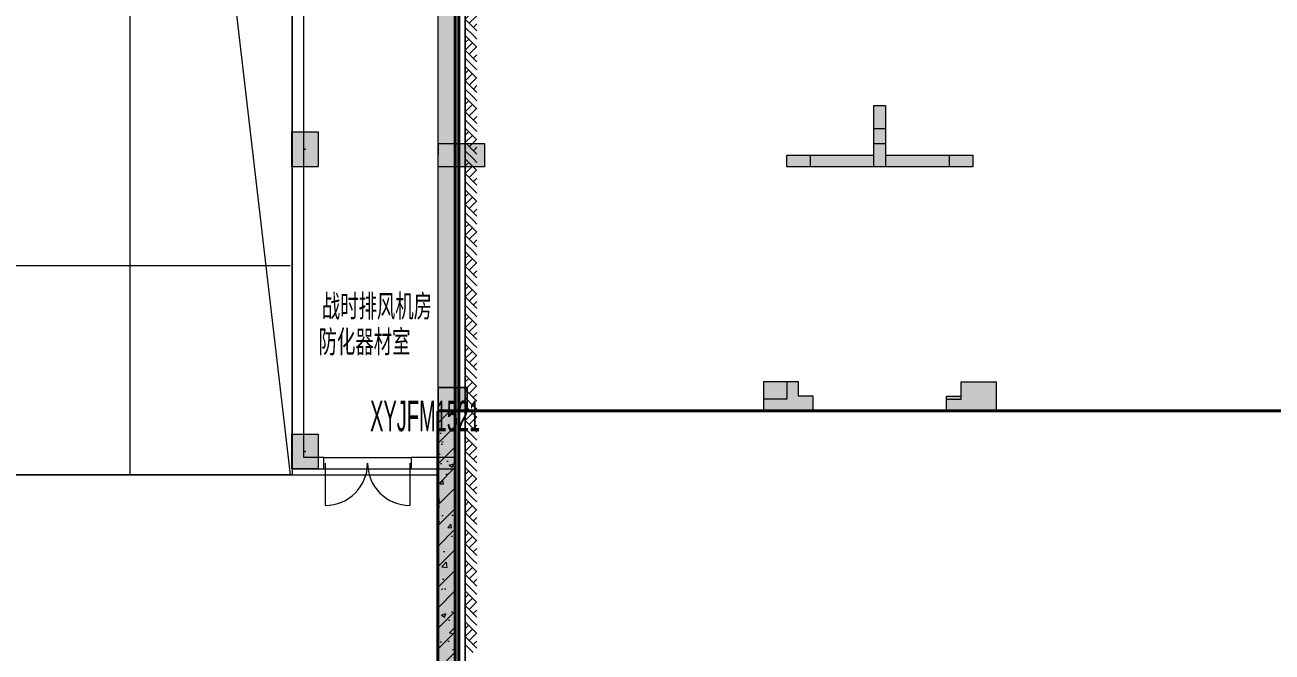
# Model space of a CAD drawing. Extents: x -264757 to 1033689, y 4049843 to 4347093.
# Drawn here: x -31994 to -10533, y 4148758 to 4159546 of the extents above; entities that cross this region are included whole.
import ezdxf

# ---------------------------------------------------------------- set-up
doc = ezdxf.new("R2010")
doc.units = 0
doc.header["$LTSCALE"] = 1000
doc.header["$MEASUREMENT"] = 0
doc.linetypes.add('DASH', pattern=[0.35, 0.25, -0.1])
doc.layers.add('AX-01DK-PB01$0$AX-03CK-02-PB01$0$AX-03CK-02-PB01$0$人防$0$人防$0$DOOR_FIRE_TEXT', color=8, linetype='Continuous')
doc.layers.add('无关图层', color=8, linetype='Continuous', lineweight=0)
doc.layers.add('车位归属楼栋范围线', color=7, linetype='Continuous', true_color=0x19e6c7)
doc.styles.add('AX-01DK-PB01$0$AX-03CK-02-PB01$0$AX-03CK-02-PB01$0$_TCH_DIM', font='SIMPLEX', dxfattribs={"bigfont": 'GBCBIG'})
doc.styles.add('AX-01DK-PB01$0$AX-03CK-02-PB01$0$AX-03CK-02-PB01$0$人防$0$人防$0$_TCH_DIM', font='$ GAD E', dxfattribs={"width": 0.7, "bigfont": '$ GAD C'})

# ---------------------------------------------------------------- blocks, each defined once
blk = doc.blocks.new('AX-01DK-PB01$1$$LinePat$素土夯实')
at = {"layer": '无关图层'}
for p, q in [((0, -210), (210, 0)), ((120, -300), (420, 0)), ((420, 0), (608, -188)), ((495, -300), (795, 0)), ((615, 0), (705, -90)), ((210, -210), (300, -300)), ((315, -105), (502, -293)), ((705, -300), (795, -210))]:
    blk.add_line(p, q, dxfattribs=at)
blk = doc.blocks.new('SX-CK-PB001-WNC$1$20211103.13313578')
at = {"layer": '无关图层'}
h = blk.add_hatch(color=256, dxfattribs=at)
h.dxf.hatch_style = 1
h.paths.add_polyline_path([(0, 600), (450, 600), (450, 0), (0, 0)])
blk.add_lwpolyline([(0, 600), (450, 600), (450, 0), (0, 0)], close=True, dxfattribs=at)
blk.add_point((225, 300), dxfattribs=at)
blk = doc.blocks.new('AX-01DK-PB01$0$AX-03CK-02-PB01$0$AX-03CK-02-PB01$0$人防$0$人防$0$$DorLib2D$00000004')
at = {"layer": '无关图层'}
for p, q in [((-0.485, 0), (-0.485, 0.485)), ((0.485, 0), (0.485, 0.485))]:
    blk.add_line(p, q, dxfattribs=at)
at = {"layer": '无关图层', "lineweight": 13}
for centre, start, end in [((-0.485, 0), 0, 90), ((0.485, 0), 90, 180)]:
    blk.add_arc(centre, 0.485, start, end, dxfattribs=at)

msp = doc.modelspace()

# ---------------------------------------------------------------- hatches: boundary and pattern name
at = {"layer": '无关图层'}
h = msp.add_hatch(dxfattribs=at)
h.set_pattern_fill('ARMORED', color=256, scale=100)
h.set_pattern_definition([(50, (-1094319.67, 3769420.53), (358.63009, -31.37607), [37.5, -412.5]), (355, (-1094319.67, 3769420.53), (-69.37567, 376.09607), [30, -330]), (100.4514, (-1094289.8, 3769417.9), (289.25469, 344.71977), [31.8701, -350.57106]), (46.1842, (-1094319.67, 3769520.53), (533.62052, -82.7595), [56.25, -618.75]), (96.6356, (-1094275.2, 3769513.63), (467.33135, 487.05894), [47.80514, -525.8565]), (351.1842, (-1094319.67, 3769520.5), (467.33097, 487.0593), [45, -495]), (21, (-1094269.67, 3769495.53), (298.453526, -201.309445), [37.5, -412.5]), (326, (-1094269.67, 3769495.53), (121.65767, 362.57502), [30, -330]), (71.4514, (-1094244.8, 3769478.75), (420.11131, 161.26525), [31.8701, -350.57106]), (37.5, (-1094319.67, 3769420.53), (6.079928, 166.446927), [0, -326, 0, -335, 0, -331.25]), (7.5, (-1094319.67, 3769420.53), (131.53477, 197.205856), [0, -191, 0, -318.5, 0, -126.25]), (327.5, (-1094431.17, 3769420.53), (266.911218, -11.277436), [0, -125, 0, -390, 0, -517.5]), (317.5, (-1094481.17, 3769420.53), (291.593085, 50.05249), [0, -162.5, 0, -259, 0, -367.5]), (45, (-1094319.67, 3769420.53), (-176.776695, 176.776695), [])])
h.paths.add_polyline_path([(-24883.6, 4165408), (-24583.6, 4165408), (-24583.3, 4152908), (-24883.3, 4152908)])
for points in [[(-24889.6, 4162443.4), (-24889.6, 4139854.3), (-24589.6, 4139854.3), (-24589.6, 4162443.4)], [(-17383.1, 4157758), (-17383.1, 4158158), (-17183.1, 4158158), (-17183.1, 4157758)], [(-24883.3, 4157508), (-24083.1, 4157508), (-24083.1, 4157108), (-24883.3, 4157108)], [(-17383.1, 4157508), (-17183.1, 4157508), (-17183.1, 4157108), (-17383.1, 4157108)], [(-18483.1, 4157108), (-18883.1, 4157108), (-18883.1, 4157308), (-18483.1, 4157308)], [(-16083.1, 4157308), (-15683.1, 4157308), (-15683.1, 4157108), (-16083.1, 4157108)], [(-24383.4, 4152908), (-24883.4, 4152908), (-24883.4, 4153308), (-24383.4, 4153308)], [(-24383.1, 4152908), (-24883.1, 4152908), (-24883.1, 4153308), (-24383.1, 4153308)], [(-18432.7, 4152908), (-18432.7, 4153158), (-18682.7, 4153158), (-18682.7, 4153408), (-18882.7, 4153408), (-19282.7, 4153408), (-19282.7, 4152908), (-18882.7, 4152908)], [(-16133.1, 4152908), (-16133.1, 4153158), (-15883.1, 4153158), (-15883.1, 4153408), (-15683.1, 4153408), (-15283.1, 4153408), (-15283.1, 4152908), (-15683.1, 4152908)]]:
    msp.add_hatch(color=256, dxfattribs=at).paths.add_polyline_path(points)
h = msp.add_hatch(color=256, dxfattribs=at)
h.dxf.hatch_style = 1
h.paths.add_polyline_path([(-18883.1, 4157308), (-17383.1, 4157308), (-17383.1, 4158158), (-17183.1, 4158158), (-17183.1, 4157308), (-15683.1, 4157308), (-15683.1, 4157108), (-18883.1, 4157108)])
h = msp.add_hatch(color=256, dxfattribs=at)
h.dxf.hatch_style = 1
h.paths.add_polyline_path([(-24880.2, 4157508), (-24633.3, 4157508), (-24083.1, 4157508), (-24083.1, 4157108), (-24883.3, 4157108)])
h = msp.add_hatch(color=256, dxfattribs=at)
h.dxf.hatch_style = 1
h.paths.add_polyline_path([(-24633, 4153308), (-24883.1, 4153308), (-24883.4, 4152908), (-24383.1, 4152908), (-24383.1, 4153308), (-24633.3, 4153308)])
h = msp.add_hatch(color=256, dxfattribs=at)
h.dxf.hatch_style = 1
h.paths.add_polyline_path([(-18432.7, 4152908), (-18432.7, 4153158), (-18682.7, 4153158), (-18682.7, 4153408), (-18882.7, 4153408), (-18882.7, 4153108), (-19282.7, 4153108), (-19282.7, 4152908), (-18882.7, 4152908)])
h = msp.add_hatch(color=256, dxfattribs=at)
h.dxf.hatch_style = 1
h.paths.add_polyline_path([(-16133.1, 4152908), (-16133.1, 4153108), (-15883.1, 4153108), (-15883.1, 4153408), (-15683.1, 4153408), (-15283.1, 4153408), (-15283.1, 4152908), (-15683.1, 4152908)])
h = msp.add_hatch(dxfattribs=at)
h.set_pattern_fill('钢筋混凝土', color=256, scale=100)
h.set_pattern_definition([(45, (-4e-05, 0.0001), (-176.776695, 176.776695), []), (50, (-4e-05, 0.0001), (717.26018, -62.752135), [75, -825]), (355, (-4e-05, 0.0001), (-138.75133, 752.19213), [60, -660]), (100.4514, (59.8, -5.2), (578.50938, 689.43954), [63.74019, -701.14211]), (46.1842, (-4e-05, 200), (1067.24105, -165.51901), [112.5, -1237.5]), (96.6356, (88.9, 186.2), (934.6627, 974.11787), [95.6103, -1051.713]), (351.1842, (-4e-05, 200), (934.66195, 974.1186), [90, -990]), (21, (100, 150), (596.90705, -402.61889), [75, -825]), (326, (100, 150), (243.31533, 725.15005), [60, -660]), (71.4514, (149.74, 116.45), (840.22263, 322.5305), [63.74019, -701.14211]), (37.5, (-4e-05, 0.0001), (12.159855, 332.893854), [0, -652, 0, -670, 0, -662.5]), (7.5, (-4e-05, 0.0001), (263.069537, 394.411712), [0, -382, 0, -637, 0, -252.5]), (327.5, (-223, 0.0001), (533.822436, -22.554872), [0, -250, 0, -780, 0, -1035]), (317.5, (-323, 0.0001), (583.18617, 100.10498), [0, -325, 0, -518, 0, -735])])
h.paths.add_polyline_path([(-24889.6, 4137408), (-24889.6, 4152908), (-24589.6, 4152908), (-24589.6, 4137408)])

# ---------------------------------------------------------------- linework, layer by layer
for p, q in [((-30182.9, 4151808), (-30182.9, 4175406.7, 0)), ((-30182.9, 4175406.7), (-27432.9, 4151808)), ((-27397.2, 4167464), (-27397.6, 4151808)), ((-24889.6, 4162443.4), (-24889.6, 4139854.3)), ((-24589.6, 4162443.4), (-24589.6, 4139854.3)), ((-24540.8, 4132943.1), (-24537.1, 4162138.7)), ((-24527.1, 4162128.7), (-24530.8, 4132933.1)), ((-24517.1, 4162118.7), (-24520.8, 4132923.1)), ((-24420.8, 4132823.1), (-24417.2, 4162018.7)), ((-24417.2, 4162018.7), (-24420.8, 4132823.1)), ((-27397.4, 4151908), (-27397, 4160078.6)), ((-27197.4, 4152108), (-27197, 4160078.6)), ((-32932.9, 4155408), (-27432.9, 4155408)), ((-26848.7, 4152108), (-27197.4, 4152108)), ((-26848.7, 4151908), (-26848.7, 4152108)), ((-26848.7, 4152108), (-25348.7, 4152108)), ((-24604.7, 4152108), (-25348.7, 4152108)), ((-25348.7, 4152108), (-25348.7, 4151908)), ((-24604.7, 4151908), (-24604.7, 4152108)), ((-27397.6, 4151808), (-32932.9, 4151808)), ((-32932.9, 4151808), (-24883.6, 4151808)), ((-27397.4, 4151908), (-26848.7, 4151908)), ((-26848.7, 4151908), (-25348.7, 4151908)), ((-25348.7, 4151908), (-24604.7, 4151908))]:
    msp.add_line(p, q, dxfattribs=at)
for points in [[(-24883.6, 4165408), (-24583.6, 4165408), (-24583.3, 4152908), (-24883.3, 4152908)], [(-18883.1, 4157308), (-17383.1, 4157308), (-17383.1, 4158158), (-17183.1, 4158158), (-17183.1, 4157308), (-15683.1, 4157308), (-15683.1, 4157108), (-18883.1, 4157108)], [(-17383.1, 4157758), (-17383.1, 4158158), (-17183.1, 4158158), (-17183.1, 4157758)], [(-24880.2, 4157508), (-24633.3, 4157508), (-24633.3, 4157508), (-24083.1, 4157508), (-24083.1, 4157108), (-24883.3, 4157108)], [(-24883.3, 4157508), (-24083.1, 4157508), (-24083.1, 4157108), (-24883.3, 4157108)], [(-17383.1, 4157508), (-17183.1, 4157508), (-17183.1, 4157108), (-17383.1, 4157108)], [(-18483.1, 4157108), (-18883.1, 4157108), (-18883.1, 4157308), (-18483.1, 4157308)], [(-16083.1, 4157308), (-15683.1, 4157308), (-15683.1, 4157108), (-16083.1, 4157108)], [(-24383.1, 4152908), (-24383.1, 4153308), (-24633.3, 4153308), (-24633, 4153308), (-24883.1, 4153308), (-24883.4, 4152908)], [(-24383.4, 4152908), (-24883.4, 4152908), (-24883.4, 4153308), (-24383.4, 4153308)], [(-24383.1, 4152908), (-24883.1, 4152908), (-24883.1, 4153308), (-24383.1, 4153308)], [(-18432.7, 4152908), (-18432.7, 4153158), (-18682.7, 4153158), (-18682.7, 4153408), (-18882.7, 4153408), (-18882.7, 4153108), (-19282.7, 4153108), (-19282.7, 4152908), (-18882.7, 4152908)], [(-18432.7, 4152908), (-18432.7, 4153158), (-18682.7, 4153158), (-18682.7, 4153408), (-18882.7, 4153408), (-18882.7, 4153408), (-19282.7, 4153408), (-19282.7, 4152908), (-18882.7, 4152908)], [(-16133.1, 4152908), (-16133.1, 4153108), (-15883.1, 4153108), (-15883.1, 4153408), (-15683.1, 4153408), (-15683.1, 4153408), (-15283.1, 4153408), (-15283.1, 4152908), (-15683.1, 4152908)], [(-16133.1, 4152908), (-16133.1, 4153158), (-15883.1, 4153158), (-15883.1, 4153408), (-15683.1, 4153408), (-15683.1, 4153408), (-15283.1, 4153408), (-15283.1, 4152908), (-15683.1, 4152908)], [(-24889.6, 4137408), (-24889.6, 4152908), (-24589.6, 4152908), (-24589.6, 4137408)]]:
    msp.add_lwpolyline(points, close=True, dxfattribs=at)
at = {"layer": '车位归属楼栋范围线', "linetype": 'DASH', "ltscale": 5, "const_width": 50}
msp.add_lwpolyline([(-24589.9, 4147414.7), (-24589.9, 4162591.4), (-39803, 4162591.4), (-39803, 4157570.6), (-50949.7, 4157570.6), (-50949.7, 4151410.9), (-58330.8, 4151410.9), (-58330.8, 4139628.4)], dxfattribs=at)
at = {"layer": '车位归属楼栋范围线', "linetype": 'DASH', "ltscale": 5}
for points in [[(-24889.6, 4152908, 50, 50, 0), (20316.7, 4152908, 50, 50, 0)], [(-24889.6, 4146325.6, 50, 50, 0), (-24889.6, 4152908, 0, 0, 0)]]:
    msp.add_lwpolyline(points, format="xyseb", dxfattribs=at)

# ---------------------------------------------------------------- block references
at = {"layer": '无关图层', "xscale": 0.6677088998587033, "yscale": 0.6666666666666666, "zscale": 0.6666666666666666, "rotation": 89.99289824979311}
for p in [(-24417.5, 4159364.5), (-24417.6, 4158833.7), (-24417.6, 4158302.9), (-24417.7, 4157772), (-24417.8, 4157241.2), (-24417.8, 4156710.4), (-24417.9, 4156179.5), (-24417.9, 4155648.7), (-24418, 4155117.9), (-24418.1, 4154587.1), (-24418.1, 4154056.2), (-24418.2, 4153525.4), (-24418.3, 4152994.6), (-24418.3, 4152463.7), (-24418.4, 4151932.9), (-24418.5, 4151402.1), (-24418.5, 4150871.3), (-24418.6, 4150340.4), (-24418.7, 4149809.6), (-24418.7, 4149278.8), (-24418.8, 4148747.9)]:
    msp.add_blockref('AX-01DK-PB01$1$$LinePat$素土夯实', p, dxfattribs=at)
at = {"layer": '无关图层'}
for p in [(-27399.6, 4157108), (-27399.6, 4151908)]:
    msp.add_blockref('SX-CK-PB001-WNC$1$20211103.13313578', p, dxfattribs=at)
ref = msp.add_blockref('AX-01DK-PB01$0$AX-03CK-02-PB01$0$AX-03CK-02-PB01$0$人防$0$人防$0$$DorLib2D$00000004', (-26098.7, 4152008), dxfattribs=dict(at, xscale=-1500, yscale=-1500, zscale=200, rotation=5.710761194595792e-05))
ref.add_attrib('A', 'XYJFM1521', (-26054, 4152557.4), dxfattribs={"layer": 'AX-01DK-PB01$0$AX-03CK-02-PB01$0$AX-03CK-02-PB01$0$人防$0$人防$0$DOOR_FIRE_TEXT', "height": 525, "rotation": 0.00006, "style": 'AX-01DK-PB01$0$AX-03CK-02-PB01$0$AX-03CK-02-PB01$0$人防$0$人防$0$_TCH_DIM', "width": 0.49})

# ---------------------------------------------------------------- texts
at = {"layer": '无关图层', "style": 'AX-01DK-PB01$0$AX-03CK-02-PB01$0$AX-03CK-02-PB01$0$_TCH_DIM'}
for s, p in [('战时排风机房', (-26885.5, 4154476.5)), ('防化器材室', (-26940.1, 4153863.1))]:
    msp.add_text(s, height=438.87, dxfattribs=at).set_placement(p)

doc.saveas('drawing.dxf')
